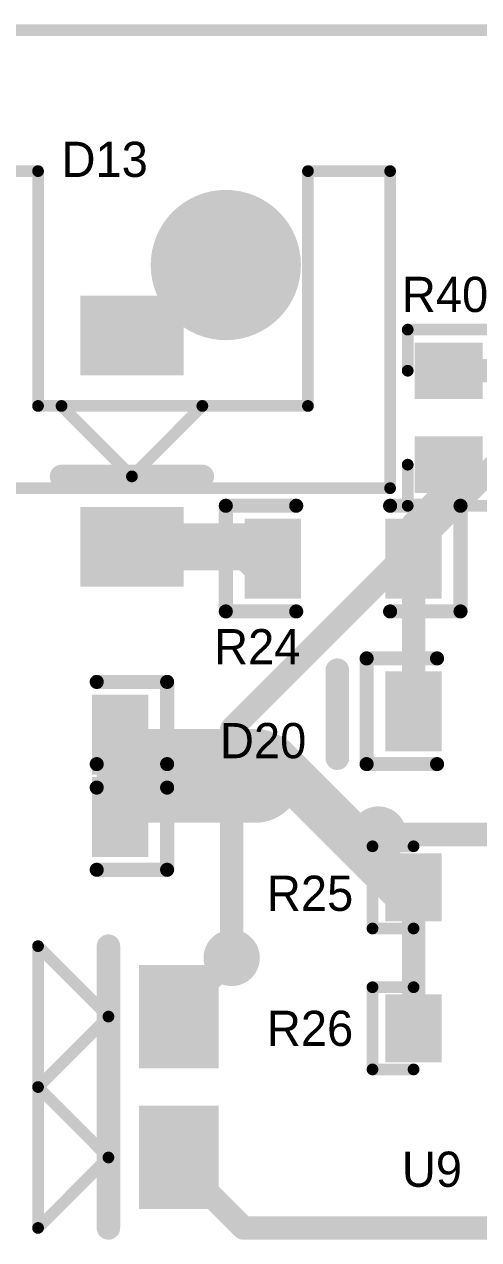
# Model space of a CAD drawing. Header units: millimetres. Extents: x 1.9 to 5.81, y 3 to 5.61.
# Drawn here: x 3.228 to 3.615, y 4.57 to 5.605 of the extents above; entities that cross this region are included whole.
import ezdxf

# ---------------------------------------------------------------- set-up
doc = ezdxf.new("R2010")
doc.units = ezdxf.units.MM
doc.header["$MEASUREMENT"] = 0
for name, color, linetype in [('BottomLayer', 5, 'Continuous'), ('BottomSolder', 6, 'Continuous'), ('KeepOutLayer', 6, 'Continuous'), ('MultiLayer', 9, 'Continuous'), ('TopLayer', 1, 'Continuous'), ('TopOverlay', 2, 'Continuous'), ('TopPaste', 8, 'Continuous'), ('TopSolder', 216, 'Continuous')]:
    doc.layers.add(name, color=color, linetype=linetype)

msp = doc.modelspace()

# ---------------------------------------------------------------- linework, layer by layer
at = {"layer": 'BottomLayer'}
for points, const_width in [([(3.37, 5.4, 1), (3.43, 5.4, 1)], 0.06), ([(3.4, 5.005, 1), (3.41, 5.005, 1)], 0.01), ([(3.4, 5.005, 1), (3.41, 5.005, 1)], 0.01), ([(3.52, 4.915, 1), (3.54, 4.915, 1)], 0.02), ([(3.525, 4.915, 1), (3.535, 4.915, 1)], 0.01), ([(3.395, 4.81, 1), (3.415, 4.81, 1)], 0.02), ([(3.4, 4.81, 1), (3.41, 4.81, 1)], 0.01)]:
    msp.add_lwpolyline(points, format="xyb", close=True, dxfattribs=dict(at, const_width=const_width))
at = {"layer": 'BottomLayer', "const_width": 0.02}
for points in [[(3.405, 5.005), (3.63, 5.23)], [(3.405, 4.81), (3.405, 5.005)], [(3.53, 4.915), (3.935, 4.915)]]:
    msp.add_lwpolyline(points, dxfattribs=at)
at = {"layer": 'BottomSolder'}
for points, const_width in [([(3.368, 5.4, 1), (3.432, 5.4, 1)], 0.064), ([(3.368, 5.4, 1), (3.432, 5.4, 1)], 0.064), ([(3.518, 4.915, 1), (3.542, 4.915, 1)], 0.024), ([(3.518, 4.915, 1), (3.542, 4.915, 1)], 0.024), ([(3.393, 4.81, 1), (3.417, 4.81, 1)], 0.024), ([(3.393, 4.81, 1), (3.417, 4.81, 1)], 0.024)]:
    msp.add_lwpolyline(points, format="xyb", close=True, dxfattribs=dict(at, const_width=const_width))
at = {"layer": 'KeepOutLayer', "const_width": 0.01}
for points in [[(1.9, 5.6), (5.8, 5.6)], [(3.17, 5.48), (3.24, 5.48)], [(3.24, 5.28), (3.24, 5.48)], [(3.47, 5.48), (3.54, 5.48)], [(3.47, 5.28), (3.47, 5.48)], [(3.54, 5.21), (3.54, 5.48)], [(3.24, 5.28), (3.47, 5.28)], [(2.91, 5.21), (3.54, 5.21)]]:
    msp.add_lwpolyline(points, dxfattribs=at)
at = {"layer": 'KeepOutLayer', "const_width": 0.005}
for points in [[(3.2375, 5.48, 1), (3.2425, 5.48, 1)], [(3.2375, 5.48, 1), (3.2425, 5.48, 1)], [(3.4675, 5.48, 1), (3.4725, 5.48, 1)], [(3.4675, 5.48, 1), (3.4725, 5.48, 1)], [(3.5375, 5.48, 1), (3.5425, 5.48, 1)], [(3.5375, 5.48, 1), (3.5425, 5.48, 1)], [(3.2375, 5.28, 1), (3.2425, 5.28, 1)], [(3.2375, 5.28, 1), (3.2425, 5.28, 1)], [(3.4675, 5.28, 1), (3.4725, 5.28, 1)], [(3.4675, 5.28, 1), (3.4725, 5.28, 1)], [(3.5375, 5.21, 1), (3.5425, 5.21, 1)], [(3.5375, 5.21, 1), (3.5425, 5.21, 1)]]:
    msp.add_lwpolyline(points, format="xyb", close=True, dxfattribs=at)
at = {"layer": 'MultiLayer'}
for points, const_width in [([(3.37, 5.4, 1), (3.43, 5.4, 1)], 0.06), ([(3.52, 4.915, 1), (3.54, 4.915, 1)], 0.02), ([(3.395, 4.81, 1), (3.415, 4.81, 1)], 0.02)]:
    msp.add_lwpolyline(points, format="xyb", close=True, dxfattribs=dict(at, const_width=const_width))
at = {"layer": 'TopLayer'}
for points, const_width in [([(3.37, 5.4, 1), (3.43, 5.4, 1)], 0.06), ([(3.595, 5.31, 1), (3.605, 5.31, 1)], 0.01), ([(3.6, 5.225, 1), (3.61, 5.225, 1)], 0.01), ([(3.555, 5.18, 1), (3.565, 5.18, 1)], 0.01), ([(3.555, 5.18, 1), (3.565, 5.18, 1)], 0.01), ([(3.31, 5.16, 1), (3.33, 5.16, 1)], 0.02), ([(3.41, 5.16, 1), (3.43, 5.16, 1)], 0.02), ([(3.41, 5.16, 1), (3.43, 5.16, 1)], 0.02), ([(3.43, 5.14, 1), (3.45, 5.14, 1)], 0.02), ([(3.3, 5.01, 1), (3.32, 5.01, 1)], 0.02), ([(3.555, 5.02, 1), (3.565, 5.02, 1)], 0.01), ([(3.31, 4.965, 1), (3.35, 4.965, 1)], 0.04), ([(3.405, 4.965, 1), (3.445, 4.965, 1)], 0.04), ([(3.43, 4.98, 1), (3.45, 4.98, 1)], 0.02), ([(3.3, 4.97, 1), (3.32, 4.97, 1)], 0.02), ([(3.52, 4.915, 1), (3.54, 4.915, 1)], 0.02), ([(3.55, 4.86, 1), (3.57, 4.86, 1)], 0.02), ([(3.555, 4.86, 1), (3.565, 4.86, 1)], 0.01), ([(3.395, 4.81, 1), (3.415, 4.81, 1)], 0.02), ([(3.4, 4.81, 1), (3.41, 4.81, 1)], 0.01), ([(3.375, 4.785, 1), (3.385, 4.785, 1)], 0.01), ([(3.555, 4.75, 1), (3.565, 4.75, 1)], 0.01), ([(3.34, 4.65, 1), (3.35, 4.65, 1)], 0.01), ([(3.41, 4.58, 1), (3.42, 4.58, 1)], 0.01), ([(3.41, 4.58, 1), (3.42, 4.58, 1)], 0.01)]:
    msp.add_lwpolyline(points, format="xyb", close=True, dxfattribs=dict(at, const_width=const_width))
for points, const_width in [([(3.6, 5.31), (3.67, 5.31)], 0.02), ([(3.56, 5.18), (3.605, 5.225)], 0.02), ([(3.56, 5.02), (3.56, 5.18)], 0.02), ([(3.32, 5.16), (3.42, 5.16)], 0.04), ([(3.42, 5.16), (3.44, 5.14)], 0.04), ([(3.31, 4.97), (3.31, 5.01)], 0.04), ([(3.33, 4.965), (3.425, 4.965)], 0.08), ([(3.44, 4.98), (3.56, 4.86)], 0.04), ([(3.56, 4.75), (3.56, 4.86)], 0.02), ([(3.38, 4.785), (3.405, 4.81)], 0.02), ([(3.345, 4.65), (3.415, 4.58)], 0.02), ([(3.415, 4.58), (3.71, 4.58)], 0.02)]:
    msp.add_lwpolyline(points, dxfattribs=dict(at, const_width=const_width))
for points in [[(3.28, 5.37), (3.28, 5.31), (3.36, 5.37), (3.36, 5.31)], [(3.565, 5.33), (3.565, 5.29), (3.615, 5.33), (3.615, 5.29)], [(3.565, 5.25), (3.565, 5.21), (3.615, 5.25), (3.615, 5.21)], [(3.28, 5.19), (3.28, 5.13), (3.36, 5.19), (3.36, 5.13)], [(3.42, 5.12), (3.46, 5.12), (3.42, 5.18), (3.46, 5.18)], [(3.54, 5.12), (3.58, 5.12), (3.54, 5.18), (3.58, 5.18)], [(3.58, 5.05), (3.54, 5.05), (3.58, 4.99), (3.54, 4.99)], [(3.29, 4.97), (3.33, 4.97), (3.29, 5.03), (3.33, 5.03)], [(3.29, 4.9), (3.33, 4.9), (3.29, 4.96), (3.33, 4.96)], [(3.58, 4.895), (3.54, 4.895), (3.58, 4.845), (3.54, 4.845)], [(3.33, 4.72), (3.39, 4.72), (3.33, 4.8), (3.39, 4.8)], [(3.54, 4.725), (3.58, 4.725), (3.54, 4.775), (3.58, 4.775)], [(3.33, 4.6), (3.39, 4.6), (3.33, 4.68), (3.39, 4.68)]]:
    msp.add_solid(points, dxfattribs=at)
at = {"layer": 'TopOverlay'}
for points, const_width in [([(3.555, 5.345), (3.625, 5.345)], 0.01), ([(3.555, 5.31), (3.555, 5.345)], 0.01), ([(3.26, 5.28), (3.38, 5.28)], 0.01), ([(3.26, 5.28), (3.32, 5.22)], 0.01), ([(3.32, 5.22), (3.38, 5.28)], 0.01), ([(3.26, 5.22), (3.38, 5.22)], 0.02), ([(3.555, 5.195), (3.555, 5.23)], 0.01), ([(3.4, 5.195), (3.46, 5.195)], 0.012), ([(3.4, 5.105), (3.4, 5.195)], 0.012), ([(3.54, 5.195), (3.6, 5.195)], 0.012), ([(3.555, 5.195), (3.625, 5.195)], 0.01), ([(3.6, 5.105), (3.6, 5.195)], 0.012), ([(3.4, 5.105), (3.46, 5.105)], 0.012), ([(3.54, 5.105), (3.6, 5.105)], 0.012), ([(3.495, 4.98), (3.495, 5.055)], 0.02), ([(3.52, 4.975), (3.52, 5.065)], 0.012), ([(3.52, 5.065), (3.58, 5.065)], 0.012), ([(3.29, 5.045), (3.35, 5.045)], 0.012), ([(3.35, 4.955), (3.35, 5.045)], 0.012), ([(3.29, 4.975), (3.35, 4.975)], 0.012), ([(3.35, 4.885), (3.35, 4.975)], 0.012), ([(3.52, 4.975), (3.58, 4.975)], 0.012), ([(3.29, 4.955), (3.35, 4.955)], 0.012), ([(3.525, 4.835), (3.525, 4.905)], 0.01), ([(3.525, 4.905), (3.56, 4.905)], 0.01), ([(3.29, 4.885), (3.35, 4.885)], 0.012), ([(3.525, 4.835), (3.56, 4.835)], 0.01), ([(3.24, 4.82), (3.3, 4.76)], 0.01), ([(3.24, 4.7), (3.24, 4.82)], 0.01), ([(3.3, 4.7), (3.3, 4.82)], 0.02), ([(3.525, 4.715), (3.525, 4.785)], 0.01), ([(3.525, 4.785), (3.56, 4.785)], 0.01), ([(3.24, 4.7), (3.3, 4.76)], 0.01), ([(3.525, 4.715), (3.56, 4.715)], 0.01), ([(3.3, 4.58), (3.3, 4.7)], 0.02), ([(3.24, 4.58), (3.24, 4.7)], 0.01), ([(3.24, 4.7), (3.3, 4.64)], 0.01), ([(3.24, 4.58), (3.3, 4.64)], 0.01)]:
    msp.add_lwpolyline(points, dxfattribs=dict(at, const_width=const_width))
for points, const_width in [([(3.5525, 5.345, 1), (3.5575, 5.345, 1)], 0.005), ([(3.5525, 5.345, 1), (3.5575, 5.345, 1)], 0.005), ([(3.5525, 5.31, 1), (3.5575, 5.31, 1)], 0.005), ([(3.2575, 5.28, 1), (3.2625, 5.28, 1)], 0.005), ([(3.2575, 5.28, 1), (3.2625, 5.28, 1)], 0.005), ([(3.3775, 5.28, 1), (3.3825, 5.28, 1)], 0.005), ([(3.3775, 5.28, 1), (3.3825, 5.28, 1)], 0.005), ([(3.255, 5.22, 1), (3.265, 5.22, 1)], 0.01), ([(3.375, 5.22, 1), (3.385, 5.22, 1)], 0.01), ([(3.5525, 5.23, 1), (3.5575, 5.23, 1)], 0.005), ([(3.3175, 5.22, 1), (3.3225, 5.22, 1)], 0.005), ([(3.3175, 5.22, 1), (3.3225, 5.22, 1)], 0.005), ([(3.397, 5.195, 1), (3.403, 5.195, 1)], 0.006), ([(3.397, 5.195, 1), (3.403, 5.195, 1)], 0.006), ([(3.457, 5.195, 1), (3.463, 5.195, 1)], 0.006), ([(3.537, 5.195, 1), (3.543, 5.195, 1)], 0.006), ([(3.5525, 5.195, 1), (3.5575, 5.195, 1)], 0.005), ([(3.5525, 5.195, 1), (3.5575, 5.195, 1)], 0.005), ([(3.597, 5.195, 1), (3.603, 5.195, 1)], 0.006), ([(3.597, 5.195, 1), (3.603, 5.195, 1)], 0.006), ([(3.397, 5.105, 1), (3.403, 5.105, 1)], 0.006), ([(3.397, 5.105, 1), (3.403, 5.105, 1)], 0.006), ([(3.457, 5.105, 1), (3.463, 5.105, 1)], 0.006), ([(3.537, 5.105, 1), (3.543, 5.105, 1)], 0.006), ([(3.597, 5.105, 1), (3.603, 5.105, 1)], 0.006), ([(3.597, 5.105, 1), (3.603, 5.105, 1)], 0.006), ([(3.49, 5.055, 1), (3.5, 5.055, 1)], 0.01), ([(3.517, 5.065, 1), (3.523, 5.065, 1)], 0.006), ([(3.517, 5.065, 1), (3.523, 5.065, 1)], 0.006), ([(3.577, 5.065, 1), (3.583, 5.065, 1)], 0.006), ([(3.287, 5.045, 1), (3.293, 5.045, 1)], 0.006), ([(3.347, 5.045, 1), (3.353, 5.045, 1)], 0.006), ([(3.347, 5.045, 1), (3.353, 5.045, 1)], 0.006), ([(3.49, 4.98, 1), (3.5, 4.98, 1)], 0.01), ([(3.287, 4.975, 1), (3.293, 4.975, 1)], 0.006), ([(3.347, 4.975, 1), (3.353, 4.975, 1)], 0.006), ([(3.347, 4.975, 1), (3.353, 4.975, 1)], 0.006), ([(3.517, 4.975, 1), (3.523, 4.975, 1)], 0.006), ([(3.517, 4.975, 1), (3.523, 4.975, 1)], 0.006), ([(3.577, 4.975, 1), (3.583, 4.975, 1)], 0.006), ([(3.287, 4.955, 1), (3.293, 4.955, 1)], 0.006), ([(3.347, 4.955, 1), (3.353, 4.955, 1)], 0.006), ([(3.347, 4.955, 1), (3.353, 4.955, 1)], 0.006), ([(3.5225, 4.905, 1), (3.5275, 4.905, 1)], 0.005), ([(3.5225, 4.905, 1), (3.5275, 4.905, 1)], 0.005), ([(3.5575, 4.905, 1), (3.5625, 4.905, 1)], 0.005), ([(3.287, 4.885, 1), (3.293, 4.885, 1)], 0.006), ([(3.347, 4.885, 1), (3.353, 4.885, 1)], 0.006), ([(3.347, 4.885, 1), (3.353, 4.885, 1)], 0.006), ([(3.5225, 4.835, 1), (3.5275, 4.835, 1)], 0.005), ([(3.5225, 4.835, 1), (3.5275, 4.835, 1)], 0.005), ([(3.5575, 4.835, 1), (3.5625, 4.835, 1)], 0.005), ([(3.2375, 4.82, 1), (3.2425, 4.82, 1)], 0.005), ([(3.2375, 4.82, 1), (3.2425, 4.82, 1)], 0.005), ([(3.295, 4.82, 1), (3.305, 4.82, 1)], 0.01), ([(3.5225, 4.785, 1), (3.5275, 4.785, 1)], 0.005), ([(3.5225, 4.785, 1), (3.5275, 4.785, 1)], 0.005), ([(3.5575, 4.785, 1), (3.5625, 4.785, 1)], 0.005), ([(3.2975, 4.76, 1), (3.3025, 4.76, 1)], 0.005), ([(3.2975, 4.76, 1), (3.3025, 4.76, 1)], 0.005), ([(3.5225, 4.715, 1), (3.5275, 4.715, 1)], 0.005), ([(3.5225, 4.715, 1), (3.5275, 4.715, 1)], 0.005), ([(3.5575, 4.715, 1), (3.5625, 4.715, 1)], 0.005), ([(3.295, 4.7, 1), (3.305, 4.7, 1)], 0.01), ([(3.295, 4.7, 1), (3.305, 4.7, 1)], 0.01), ([(3.2375, 4.7, 1), (3.2425, 4.7, 1)], 0.005), ([(3.2375, 4.7, 1), (3.2425, 4.7, 1)], 0.005), ([(3.2375, 4.7, 1), (3.2425, 4.7, 1)], 0.005), ([(3.2375, 4.7, 1), (3.2425, 4.7, 1)], 0.005), ([(3.2975, 4.64, 1), (3.3025, 4.64, 1)], 0.005), ([(3.2975, 4.64, 1), (3.3025, 4.64, 1)], 0.005), ([(3.295, 4.58, 1), (3.305, 4.58, 1)], 0.01), ([(3.2375, 4.58, 1), (3.2425, 4.58, 1)], 0.005), ([(3.2375, 4.58, 1), (3.2425, 4.58, 1)], 0.005)]:
    msp.add_lwpolyline(points, format="xyb", close=True, dxfattribs=dict(at, const_width=const_width))
at = {"layer": 'TopPaste'}
for points in [[(3.28, 5.37), (3.28, 5.31), (3.36, 5.37), (3.36, 5.31)], [(3.28, 5.37), (3.28, 5.31), (3.36, 5.37), (3.36, 5.31)], [(3.565, 5.33), (3.565, 5.29), (3.615, 5.33), (3.615, 5.29)], [(3.565, 5.33), (3.565, 5.29), (3.615, 5.33), (3.615, 5.29)], [(3.565, 5.25), (3.565, 5.21), (3.615, 5.25), (3.615, 5.21)], [(3.565, 5.25), (3.565, 5.21), (3.615, 5.25), (3.615, 5.21)], [(3.28, 5.19), (3.28, 5.13), (3.36, 5.19), (3.36, 5.13)], [(3.28, 5.19), (3.28, 5.13), (3.36, 5.19), (3.36, 5.13)], [(3.42, 5.12), (3.46, 5.12), (3.42, 5.18), (3.46, 5.18)], [(3.42, 5.12), (3.46, 5.12), (3.42, 5.18), (3.46, 5.18)], [(3.54, 5.12), (3.58, 5.12), (3.54, 5.18), (3.58, 5.18)], [(3.54, 5.12), (3.58, 5.12), (3.54, 5.18), (3.58, 5.18)], [(3.58, 5.05), (3.54, 5.05), (3.58, 4.99), (3.54, 4.99)], [(3.58, 5.05), (3.54, 5.05), (3.58, 4.99), (3.54, 4.99)], [(3.29, 4.97), (3.33, 4.97), (3.29, 5.03), (3.33, 5.03)], [(3.29, 4.97), (3.33, 4.97), (3.29, 5.03), (3.33, 5.03)], [(3.29, 4.9), (3.33, 4.9), (3.29, 4.96), (3.33, 4.96)], [(3.29, 4.9), (3.33, 4.9), (3.29, 4.96), (3.33, 4.96)], [(3.58, 4.895), (3.54, 4.895), (3.58, 4.845), (3.54, 4.845)], [(3.58, 4.895), (3.54, 4.895), (3.58, 4.845), (3.54, 4.845)], [(3.33, 4.72), (3.39, 4.72), (3.33, 4.8), (3.39, 4.8)], [(3.33, 4.72), (3.39, 4.72), (3.33, 4.8), (3.39, 4.8)], [(3.54, 4.725), (3.58, 4.725), (3.54, 4.775), (3.58, 4.775)], [(3.54, 4.725), (3.58, 4.725), (3.54, 4.775), (3.58, 4.775)], [(3.33, 4.6), (3.39, 4.6), (3.33, 4.68), (3.39, 4.68)], [(3.33, 4.6), (3.39, 4.6), (3.33, 4.68), (3.39, 4.68)]]:
    msp.add_solid(points, dxfattribs=at)
at = {"layer": 'TopSolder'}
for points, const_width in [([(3.368, 5.4, 1), (3.432, 5.4, 1)], 0.064), ([(3.368, 5.4, 1), (3.432, 5.4, 1)], 0.064), ([(3.518, 4.915, 1), (3.542, 4.915, 1)], 0.024), ([(3.518, 4.915, 1), (3.542, 4.915, 1)], 0.024), ([(3.393, 4.81, 1), (3.417, 4.81, 1)], 0.024), ([(3.393, 4.81, 1), (3.417, 4.81, 1)], 0.024)]:
    msp.add_lwpolyline(points, format="xyb", close=True, dxfattribs=dict(at, const_width=const_width))
for points in [[(3.276, 5.374), (3.276, 5.306), (3.364, 5.374), (3.364, 5.306)], [(3.276, 5.374), (3.276, 5.306), (3.364, 5.374), (3.364, 5.306)], [(3.561, 5.334), (3.561, 5.286), (3.619, 5.334), (3.619, 5.286)], [(3.561, 5.334), (3.561, 5.286), (3.619, 5.334), (3.619, 5.286)], [(3.561, 5.254), (3.561, 5.206), (3.619, 5.254), (3.619, 5.206)], [(3.561, 5.254), (3.561, 5.206), (3.619, 5.254), (3.619, 5.206)], [(3.276, 5.194), (3.276, 5.126), (3.364, 5.194), (3.364, 5.126)], [(3.276, 5.194), (3.276, 5.126), (3.364, 5.194), (3.364, 5.126)], [(3.416, 5.116), (3.464, 5.116), (3.416, 5.184), (3.464, 5.184)], [(3.416, 5.116), (3.464, 5.116), (3.416, 5.184), (3.464, 5.184)], [(3.536, 5.116), (3.584, 5.116), (3.536, 5.184), (3.584, 5.184)], [(3.536, 5.116), (3.584, 5.116), (3.536, 5.184), (3.584, 5.184)], [(3.584, 5.054), (3.536, 5.054), (3.584, 4.986), (3.536, 4.986)], [(3.584, 5.054), (3.536, 5.054), (3.584, 4.986), (3.536, 4.986)], [(3.286, 4.966), (3.334, 4.966), (3.286, 5.034), (3.334, 5.034)], [(3.286, 4.966), (3.334, 4.966), (3.286, 5.034), (3.334, 5.034)], [(3.286, 4.896), (3.334, 4.896), (3.286, 4.964), (3.334, 4.964)], [(3.286, 4.896), (3.334, 4.896), (3.286, 4.964), (3.334, 4.964)], [(3.584, 4.899), (3.536, 4.899), (3.584, 4.841), (3.536, 4.841)], [(3.584, 4.899), (3.536, 4.899), (3.584, 4.841), (3.536, 4.841)], [(3.326, 4.716), (3.394, 4.716), (3.326, 4.804), (3.394, 4.804)], [(3.326, 4.716), (3.394, 4.716), (3.326, 4.804), (3.394, 4.804)], [(3.536, 4.721), (3.584, 4.721), (3.536, 4.779), (3.584, 4.779)], [(3.536, 4.721), (3.584, 4.721), (3.536, 4.779), (3.584, 4.779)], [(3.326, 4.596), (3.394, 4.596), (3.326, 4.684), (3.394, 4.684)], [(3.326, 4.596), (3.394, 4.596), (3.326, 4.684), (3.394, 4.684)]]:
    msp.add_solid(points, dxfattribs=at)

# ---------------------------------------------------------------- texts
at = {"layer": 'TopOverlay'}
for s, p in [('D13', (3.26, 5.475)), ('R40', (3.55, 5.36)), ('R24', (3.39, 5.06)), ('D20', (3.395, 4.98)), ('R25', (3.435, 4.85)), ('R26', (3.435, 4.735)), ('U9', (3.55, 4.615))]:
    msp.add_text(s, height=0.03, rotation=360, dxfattribs=at).set_placement(p)

doc.saveas('drawing.dxf')
